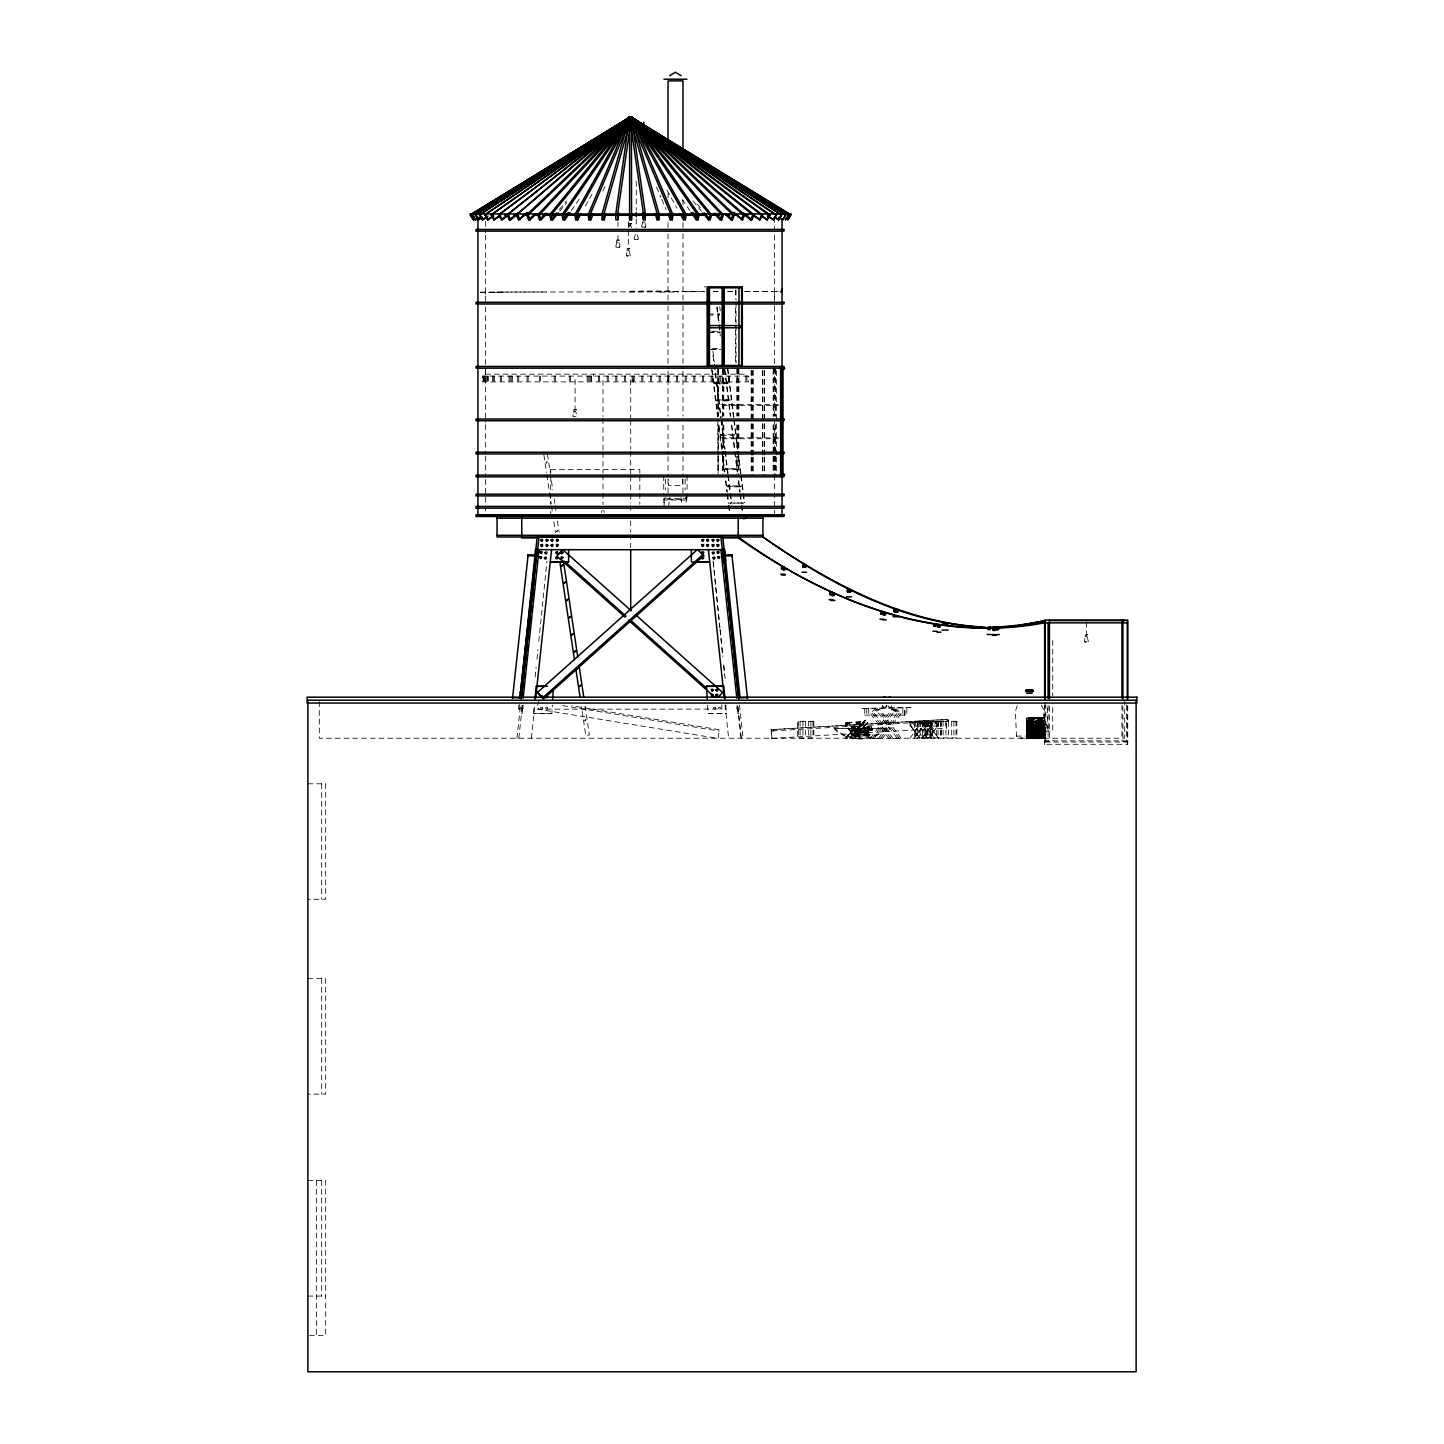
<?xml version="1.0" encoding="UTF-8"?>
<svg xmlns="http://www.w3.org/2000/svg" width="1444" height="1444" viewBox="0 0 1444 1444"><rect width="100%" height="100%" fill="white"/><g stroke="black" fill="none" stroke-linecap="round" stroke-linejoin="round"><path stroke-width="0.75" stroke-dasharray="5 3.75" d="M485.527 373.834L485.527 369.7M485.527 294.54L485.527 292.464M774.435 297.825L774.435 293.06M1043.182 731.765L1026.431 731.44L1043.182 731.765L1043.236 730.844L1043.218 728.011L1026.54 727.668L1043.831 727.379L1026.522 727.704L1026.54 738.317L1026.612 734.491L1042.839 734.834L1042.821 738.588L1026.594 738.173L1026.612 734.491M1042.839 734.834L1026.522 735.177L1026.54 727.668L1026.431 731.44M1042.785 735.177L1042.712 727.668L1042.712 738.317L1042.73 734.202L1042.785 735.14L1026.467 734.617L1044.138 734.491L1044.211 730.502L1026.919 730.52L1026.919 720.917L1043.2 720.899L1026.973 721.26L1026.846 723.083L1026.919 725.502L1043.146 725.754L1043.182 721.35L1026.919 720.917M1042.821 724.166L1042.785 721.188L1026.558 721.531L1026.522 718.101L1042.821 717.776L1042.875 719.978L1042.803 721.874L1026.522 721.206L1026.413 723.823L1026.54 725.303L1042.749 724.888L1026.576 724.365L1026.54 725.303M1026.756 726.097L1026.828 728.985L1043.073 728.841L1043.2 720.899M1041.413 705.159L1043.308 709.022L1043.723 738.317L1043.795 730.79L1026.522 730.808L1044.174 731.242L1044.174 738.317L1026.485 737.595L1026.431 734.545M1044.499 731.494L1044.445 724.707L1028.146 724.328L1028.218 731.765L1044.517 731.44L1028.218 731.765M1028.218 724.599L1044.517 724.924L1028.218 724.599L1028.146 732.054L1044.409 731.621L1044.445 724.707L1028.146 724.328L1044.355 725.754L1044.391 728.985L1026.431 729.039M1044.499 721.892L1028.272 721.549L1044.499 721.892L1044.608 718.101L1028.309 717.776L1028.327 721.874C1050.113 724.094 1050.997 715.231 1028.363 718.065L1028.309 717.776M1043.218 728.011L1043.073 738.444L1043.2 730.502L1043.001 734.527L1026.919 735.465L1026.991 727.668L1026.973 731.025L1044.247 731.169L1044.174 735.357L1026.919 735.104L1045.438 734.346L1045.402 738.588L1028.146 738.444L1028.146 733.931L1045.546 734.545L1028.218 734.202L1028.236 738.317C1051.394 740.555 1052.297 731.639 1028.29 734.491L1028.218 734.202M1028.345 726.097L1044.59 727.09L1028.309 727.343L1028.272 731.151L1045.528 731.494L1045.618 727.704L1028.309 727.379L1028.29 724.888L1044.445 725.014L1044.445 731.675L1028.146 732.054L1044.355 730.628L1044.391 727.379L1026.359 727.09L1026.431 724.924L1042.749 724.888M551.861 713.48L533.341 713.48A580.578 61.875 0 0 1 551.879 713.498L552.366 705.105M1045.456 734.31L1045.456 738.263L1028.146 738.444L1028.218 734.527M1026.919 735.465L1026.828 727.379C1055.672 726.422 1045.077 732.397 1028.146 727.523L1044.463 727.993L1028.146 728.841L1028.218 724.924L1044.409 724.744M1029.265 737.054C1029.283 729.4 1028.958 741.025 1029.265 737.054L1045.51 737.252M1027.424 735.754L1044.698 735.574L1027.46 735.79L1027.388 731.494L1044.626 731.657L1044.716 734.671L1044.626 736.169L1027.424 735.754L1027.46 730.177L1043.669 730.411L1027.424 730.231L1027.641 731.494L1027.532 727.704L1027.388 734.473L1043.597 734.328L1043.705 732.938L1043.597 729.816L1027.424 730.231L1026.774 731.675L1043.146 731.242M1044.174 738.317L1044.211 734.202L1026.504 734.617L1044.138 734.491L1044.102 738.444L1026.828 738.588L1026.919 730.52L1044.445 731.35L1028.272 731.151L1045.564 730.754L1045.618 727.704M1026.973 735.122L1043.2 735.465L1043.218 732.487L1026.883 731.657L1026.864 730.628L1043.073 732.054L1043.11 729.13L1026.901 728.119L1044.319 728.263L1028.146 727.523L1028.236 738.317M1028.363 738.317L1044.608 738.263L1028.309 738.588L1028.363 727.668L1045.546 727.794L1028.309 727.379L1028.236 728.715L1044.445 728.66M1028.327 721.874L1028.363 718.065L1044.535 718.191M1029.373 735.7C1029.085 731.35 1029.211 742.667 1029.373 735.7L1045.618 736.693L1029.319 736.945M1042.821 738.588L1042.73 724.599L1042.803 731.476L1026.558 731.151M1043.146 730.628L1026.919 730.881L1026.937 734.942L1044.192 734.328L1026.919 735.104L1026.955 731.35L1043.001 731.458L1043.164 727.668L1026.774 727.722L1042.983 727.451L1043.073 728.841L1043.182 724.599M886.399 705.629C887.717 707.867 882.717 707.759 885.334 707.596M886.67 705.629L885.082 707.596M891.796 705.629L890.479 707.596M1026.828 738.588L1026.774 734.31L1044.084 733.931L1044.102 735.357M1027.478 734.4L1027.388 731.494M1027.388 721.892L1027.46 726.188L1043.669 725.971L1043.705 723.444L1043.597 722.054L1027.388 721.892L1027.46 726.188M1027.767 735.7L1027.857 738.588L1027.947 730.52L1028.002 738.317L1027.532 730.808L1027.586 736.747M1043.597 731.224L1043.597 729.816L1027.37 731.224L1043.597 731.224L1043.597 734.328M1044.211 730.502L1026.937 731.043L1026.991 738.317L1020.348 737.902L1016.45 736.097L1015.421 711.224L1017.46 705.159M1043.218 721.567L1026.937 721.44L1026.828 728.985M1026.576 724.365L1026.558 721.531L1042.785 721.188M1026.991 738.317L1026.973 730.863L1043.759 731.53L1043.831 727.379M1043.218 728.372L1026.54 728.715L1026.973 721.26L1043.146 721.639L1043.091 724.635L1026.883 724.924L1026.991 728.715L1026.883 727.343M1029.265 729.581C1029.464 723.191 1029.446 735.249 1029.265 729.581L1045.492 729.924M1043.2 735.465L1043.091 731.747L1026.973 731.025L1027.009 734.978L1043.182 735.014C1043.254 721.982 1043.218 746.313 1043.055 735.122M1043.11 736.855L1026.901 737.866L1044.535 738.173L1044.626 731.657L1026.81 731.621L1043.164 731.783L1043.11 734.256L1026.846 735.177M1026.612 721.892L1042.839 721.549L1026.612 721.892L1026.594 718.191L1042.821 717.776M1026.558 734.834L1026.54 731.079L1042.749 731.494L1042.676 734.581L1026.558 734.834L1043.777 734.491L1027.46 734.13M1043.868 731.151L1026.612 731.494L1026.594 727.794L1043.759 727.668L1043.687 734.581L1043.597 731.657L1042.424 736.097L1034.121 738.191M1045.474 734.617L1028.29 734.491L1028.471 735.79L1044.59 736.693C1044.301 731.097 1044.409 743.967 1044.445 734.31L1028.272 734.834L1028.309 738.588M1044.463 736.043L1044.499 734.491L1044.427 738.317L1044.463 736.043L1028.236 736.404L1045.402 736.747L1045.384 735.357L1028.164 735.14M1028.218 731.458L1028.218 727.559L1028.146 728.841M1043.055 726.097L1026.359 727.09L1043.091 727.343L1043.073 724.328L1026.81 724.744L1043.001 724.924L1043.091 727.343L1043.001 728.805L1026.774 728.66M1044.192 730.953L1044.102 734.238L1026.883 734.545M1043.795 730.79L1026.612 731.494M1045.528 731.494L1028.327 731.476M851.617 735.447L850.516 731.061L871.165 726.133L872.122 728.48L872.302 730.249L851.617 735.447L850.516 731.061L871.58 727.108L850.895 732.433M736.657 708.101C737.884 705.52 737.342 710.43 736.855 708.553M1043.182 721.35L1043.091 724.689L1026.919 725.502M1043.091 725.754L1043.073 724.328L1026.864 725.754L1044.445 725.014M867.357 735.411L867.104 732.523L869.107 731.061L869.92 734.725L867.357 735.411L855.588 729.924L855.408 727.451L856.599 726.133L869.107 731.061L856.599 726.133M1043.597 725.141L1027.37 725.141L1043.597 726.567L1027.424 726.133L1043.597 726.567L1043.597 722.054M535.183 677.074L536.085 667.164M536.987 659.222L537.908 649.295M538.811 641.371L546.951 560.994M1026.522 735.177L1026.54 731.079M1042.803 721.874L1042.749 718.065L1026.522 718.101M516.952 738.227L520.526 704.925M522.096 705.105L521.212 713.48L522.132 713.589L523.017 705.195L522.078 713.589M518.847 738.227L522.403 704.925M533.341 713.589L534.244 705.105M531.392 738.227L534.948 704.925M1042.676 724.978L1042.749 721.928M1044.535 738.173L1044.59 736.693L1028.309 736.945M522.511 708.95C524.75 706.351 520.905 708.408 523.179 708.553M663.644 502.981L664.763 495.436M663.807 506.772L665.179 497.332M668.5 506.772L669.872 497.332M868.458 736.205L866.707 734.852L867.429 731.909L869.974 734.382L868.458 736.205L854.541 736.025L853.964 734.671L855.624 731.548L867.898 731.964L854.415 732.144L867.429 731.909M1044.499 734.491L1028.327 734.491L1044.68 736.115L1028.435 737.108M1042.767 728.372L1042.821 727.379L1042.857 728.317L1026.648 728.516M538.504 700.376L537.096 709.058L718.047 738.444L719.455 729.761L571.607 705.755M1044.12 731.729L1026.937 731.043M617.111 242.141L615.722 246.22L617.906 248.115L620.09 246.22L618.7 242.141M629.295 225.751L628.645 227.827M635.414 234.397L634.024 238.477L636.208 240.372L638.392 238.477L637.003 234.397M642.959 221.961L641.569 226.04L642.634 227.737M602.094 510.382L601.444 512.458M630.27 255.678L629.133 250.588L627.544 250.588L626.154 254.667L627.219 256.364L630.27 255.678L626.425 255.678M644.872 227.737L645.937 226.04L644.547 221.961M1088.361 641.75L1087.242 636.66L1085.653 636.66L1084.264 640.721L1085.328 642.436L1088.361 641.75L1084.516 641.75M869.107 732.433L857.501 727.108L858.007 729.545L855.588 729.924M602.87 191.222L605.487 185.103M856.797 735.303L856.346 736.187L853.675 734.996L863.891 721.332L866.364 720.141L867.519 722.614L856.346 736.187L867.519 722.614L856.797 735.303L854.613 732.451L864.902 720.538L853.675 734.996M585.325 206.095L593.033 192.359M571.319 210.571L580.289 197.611M909.9 738.227L921.2 722.975L923.925 724.996L914.124 738.227M915.514 736.332L918.294 732.559M919.684 730.664L921.073 728.787M922.463 726.892L923.925 724.996L921.128 722.975M917.806 738.227L929.034 722.975L931.759 724.996L922.03 738.227M921.958 738.227L931.759 724.996M924.413 738.227L935.712 722.975L938.438 724.996L928.709 738.227L938.347 724.996M845.372 738.227L856.671 722.975L859.415 724.996L849.632 738.227M845.913 738.227L857.213 722.975L859.974 724.996L850.173 738.227M846.563 738.227L857.862 722.975L860.606 724.996L850.805 738.227M852.971 734.436L854.379 732.559M857.176 728.787L858.566 726.892M878.349 738.624L897.374 712.957L892.103 709.004L870.1 738.624L882.41 738.624L901.435 712.957L896.11 709.004L874.107 738.624M872.158 738.624L894.107 709.004L899.432 712.957L880.371 738.624M850.155 732.505L851.563 730.592M849.379 734.4L850.787 732.505M856.021 733.245L866.364 720.141M519.768 704.708L519.714 709.166L519.714 704.78M886.147 728.534C873.71 742.505 846.491 742.505 834.054 728.534L886.147 728.534L834.054 728.534M559.46 209.488L566.517 200.896M559.731 211.221L566.788 202.611M885.479 728.173C873.277 741.602 846.942 741.602 834.722 728.173M1044.102 734.292L1026.846 733.985M855.119 735.898L866.833 723.173M865.877 720.051L854.613 732.451L854.577 733.48L863.891 721.332L854.198 734.491L864.324 722.253L865.768 723.155M919.72 738.227L909.991 724.996L912.716 722.975L924.016 738.227M938.528 738.227L927.319 722.975L924.503 724.996L934.304 738.227M893.168 738.624L874.089 712.957L879.414 709.004L901.417 738.624L889.107 738.624L870.082 712.957L875.461 709.004L897.41 738.624M855.66 736.061L869.703 735.483L856.328 734.454L855.624 731.548L868.891 732.956L855.823 732.956M541.969 709.112C545.218 706.603 538.269 706.621 541.518 709.112M546.843 709.112C550.092 706.603 543.143 706.621 546.392 709.112M714.816 709.112C718.065 706.603 711.116 706.621 714.365 709.112M719.69 709.112C722.957 706.603 715.989 706.621 719.238 709.112M871.057 726.097L850.444 731.639L871.165 726.133L872.302 730.249M851.418 735.411L872.032 729.924M872.122 728.48L851.346 733.895L872.338 729.545L851.671 734.725M850.985 734.093L871.653 728.949M719.455 313.889L718.733 315.063L719.455 313.889L708.246 314.052M714.726 382.804L727.993 382.642L727.271 383.815L714.87 383.815L714.726 382.804L727.993 382.642M714.87 383.815L728.119 383.671M716.874 399.988L730.141 399.844L729.419 401.017L729.292 399.988L716.874 399.988L717 401.017L730.267 400.854M717 401.017L717.722 399.844M721.152 434.373L721.278 435.384L721.152 434.373L734.4 434.229L733.678 435.384L734.4 434.229M725.429 468.758L738.805 469.625L738.678 468.596L725.429 468.758L725.556 469.769L738.805 469.625M738.678 468.596L737.956 469.769M727.559 485.942L740.952 486.808L740.826 485.798L727.559 485.942L727.686 486.953L740.952 486.808M740.826 485.798L740.104 486.953M742.956 502.981L729.689 503.126L742.956 502.981L743.082 503.992M737 705.195L737.992 713.571L737.036 705.195M737.884 713.589L738.823 713.48M1027.929 737.866L1044.138 736.855L1026.359 736.693L1044.066 735.7M1042.694 719.256L1026.449 720.267L1042.73 720.52M1026.81 723.534L1043.019 722.523L1026.864 722.271L1043.073 722.271L1026.864 721.819M1026.413 723.823L1042.604 722.812L1026.449 722.56L1042.676 722.56M1043.705 728.859L1026.449 729.87L1043.759 730.122M1028.345 730.285L1044.59 729.274L1028.309 729.039M1026.81 733.137L1044.03 732.126L1026.883 731.44M1026.413 733.426L1043.633 732.415L1026.449 732.162L1043.687 732.162M771.042 729.653L948.221 719.311L948.293 720.628L771.529 730.971L771.926 738.426L771.042 729.653L948.221 719.311M771.529 738.426L946.452 728.083L946.037 720.628L948.293 720.628M1027.009 734.418L1043.272 733.696L1027.009 732.866L1043.218 732.866M1043.146 734.743L1026.576 735.213L1044.247 735.14M1042.875 719.978L1026.648 720.321L1044.608 720.52M1027.009 722.812L1043.218 722.469M1026.594 723.101L1042.821 722.758M1043.254 726.801L1026.576 727.144L1026.504 725.014L1043.11 724.888L1026.774 724.707L1043.164 724.599L1026.846 724.383M1028.182 728.011L1044.427 727.668L1044.481 728.733L1027.677 728.516M1044.391 729.22L1028.164 729.581L1044.463 729.924M1026.648 729.924L1043.904 729.581M1026.594 732.704L1044.247 732.072M1026.576 736.747L1044.265 736.404M1028.381 720.52L1044.68 720.267L1028.435 719.256M1028.381 730.122L1045.691 729.87L1028.435 728.859M1026.846 733.281L1043.073 733.029M1042.73 735.862L1026.449 736.115L1042.694 737.108M1026.648 718.913L1042.857 718.715M1026.991 724.094L1043.218 723.877M1026.558 725.736L1043.236 725.538M1028.164 730.844L1044.391 730.646M1027.496 733.119L1043.705 732.938M854.541 736.025L867.447 735.862M1026.991 733.696L1044.247 733.48M1026.576 733.967L1043.831 733.769M1026.738 737.252L1043.994 737.054L1044.102 738.444M1028.254 737.667L1044.463 737.469M1027.46 722.235L1043.669 722.072M1043.525 733.606L1027.316 733.751L1043.561 732.722L1027.316 732.649M480.455 292.428L502.711 292.157L488.595 292.356M480.455 292.139L629.981 291.832A152.035 2.004 -0.3 0 1 664.709 291.67L692.939 291.616M1027.316 723.733L1043.561 723.643L1027.316 722.632L1043.525 722.776M1044.301 727.162L1028.11 727.253L1044.319 728.263L1026.431 727.343M1026.919 729.202L1043.11 729.13L1043.073 727.523L1026.485 728.39L1045.492 728.516M1027.316 733.335L1044.59 733.245L1027.316 732.234L1044.553 732.379M869.974 734.382L856.328 734.454L856.906 735.321M1026.467 718.751L1042.676 718.679M1026.81 724.112L1043.037 724.04M1026.395 724.401L1042.64 724.328M1026.395 725.574L1043.055 725.52M1026.467 728.354L1043.705 728.281M1028.345 730.863L1044.572 730.808M1026.81 733.714L1044.066 733.642M1026.395 734.003L1043.651 733.931M1026.395 735.177L1044.066 735.122M1028.435 737.685L1044.644 737.631M502.711 292.049L546.771 291.959M642.58 222.069L645.017 222.069M641.84 227.051L645.685 227.051M634.277 239.487L638.122 239.487M615.974 247.249L619.819 247.249M704.221 286.851L710.683 286.851M713.192 291.598L719.617 291.598L713.192 291.652M727.812 291.58L735.61 291.616M744.635 291.58L778.027 291.58L744.635 291.634M727.812 291.652L735.61 291.634M708.372 315.063L719.581 314.918M712.452 331.236L720.736 331.236M709.293 332.102L719.635 332.102M708.444 332.246L720.863 332.246M712.524 348.419L720.809 348.419M711.441 349.286L719.708 349.286M710.592 349.448L720.935 349.448M485.599 374.158L746.386 374.158L746.386 376.09M778.424 404.446L720.249 404.446L720.249 405.403L778.424 405.403M721.278 435.384L734.527 435.24M778.406 437.803L720.195 437.803L720.195 438.759L778.406 438.759M550.724 469.697L639.818 469.571L639.818 473.885M665.648 498.685L685.142 498.685M668.031 499.335L682.976 499.335M519.768 709.112L518.396 709.166L518.432 705.376M892.049 709.004L897.374 712.957M707.614 705.105L708.101 713.589L726.621 713.48M864.703 715.105L906.832 715.105L906.832 708.481M927.229 722.975L938.456 738.227M1043.218 723.516L1027.009 723.516L1043.272 722.686L1027.009 721.946M938.293 726.115L910.099 726.115L910.171 722.704M946.452 728.083L945.567 719.311M1026.504 730.122L1045.636 730.122M1048.055 730.357L1047.189 705.737M771.529 730.971L773.767 730.971L773.695 729.653M1045.005 731.133L1052.73 731.133L1052.73 706.802M1026.864 731.873L1044.102 731.873M1042.676 733.823L1026.449 733.823L1042.604 733.57L1026.413 732.559M1044.608 734.743L1027.37 734.743L1044.626 736.169L1028.381 735.862L1028.327 734.491M1045.384 735.357L1026.864 735.357L1044.084 733.931L1043.994 737.054M1026.504 735.862L1044.608 735.862M1016.45 736.097L1042.424 736.097M1026.431 736.945L1045.546 736.945M1044.626 741.53L1049.427 741.53L1049.427 705.556M1127.746 741.53L1122.927 741.53L1122.927 705.556M1045.005 742.017L1127.349 742.017M307.879 783.803L325.676 783.803L325.676 899.269L307.879 899.269M307.879 978.671L325.676 978.671L325.676 1094.137L307.879 1094.137M307.879 1180.596L325.676 1180.596L325.676 1335.321L307.879 1335.321M307.879 1296.062L325.676 1296.062M772.702 291.616L773.966 291.616M778.027 291.634L776.168 291.616M1028.435 718.679L1044.644 718.751M1028.345 725.52L1044.572 725.574M1026.919 727.162L1043.11 727.253L1026.901 728.263L1044.319 728.119L1028.11 729.13L1044.301 729.202M1028.435 728.281L1045.673 728.354M1026.395 730.808L1043.055 730.863M1026.395 731.982L1042.64 732.054M1026.81 732.27L1043.037 732.325M1028.345 735.122L1045.582 735.177M1026.919 736.765L1044.138 736.855M1026.467 737.631L1042.676 737.685M1026.467 731.368L1043.11 731.476M1028.074 737.722L1045.402 738.588M1026.774 738.263L1044.03 738.407M1027.496 723.245L1043.705 723.444M1028.236 727.451L1044.481 727.65M1026.738 728.733L1042.983 728.913L1026.359 729.274L1043.055 730.285M1027.496 732.848L1044.716 733.047M1028.236 737.054L1044.481 737.252M1028.254 718.715L1044.463 718.913M1028.164 725.538L1044.391 725.736M1026.558 730.646L1043.236 730.844M1026.576 732L1042.821 732.216M1026.991 732.288L1043.218 732.487M1026.485 737.595L1044.229 737.974L1026.485 737.595L1042.857 737.667M1026.846 723.083L1043.073 723.336M1026.846 732.686L1044.301 732.288L1027.009 731.548M853.964 734.671L866.707 734.852M883.8 707.596C886.508 707.668 881.093 708.011 882.483 705.629M889.522 707.614L887.898 705.629M1028.236 719.978L1044.463 720.321M1028.164 726.801L1044.391 727.144M1026.576 729.22L1043.254 729.581M1026.594 733.281L1042.821 733.624M1027.009 733.552L1043.218 733.913M1026.648 736.043L1042.875 736.404M1043.164 728.715L1026.54 728.715M1026.919 730.52L1044.174 731.242M884.053 707.596L882.753 705.629M1026.81 732.848L1043.019 733.841L1026.864 734.093L1043.019 733.841L1043.091 735.357M562.564 705.629L719.238 731.061M854.956 728.949L866.942 734.093M869.92 734.725L858.007 729.545L869.432 733.895L858.44 728.48M856.599 730.249L868.53 735.447M856.111 726.097L867.754 731.639M894.053 709.004L899.395 712.957M935.712 722.975L937.066 723.986M697.47 204.344L700.304 207.774M692.976 200.896L701.441 211.221M899.432 738.624L877.429 709.004L872.158 712.957L891.165 738.624M860.624 738.227L849.307 722.975L846.581 724.996L856.364 738.227M859.992 738.227L848.675 722.975L845.931 724.996L855.732 738.227M859.433 738.227L848.133 722.975L845.39 724.996L855.191 738.227M931.849 738.227L920.55 722.975L917.915 724.996L927.553 738.227L924.864 734.436M910.081 724.996L914.251 730.664M915.64 732.559L919.81 738.227M682.164 199.471L689.871 210.571M667.056 190.409L676.947 208.044M631.551 227.827L630.902 225.751M604.35 512.458L603.7 510.382M656.551 187.142L660.901 197.341M661.731 199.398L666.099 209.597M547.457 454.21L550.128 472.044M551.446 480.942L552.781 489.859M554.117 498.776L554.785 503.234M555.11 505.454L556.12 512.133M557.438 521.049L559.117 532.186M585.073 705.972L589.387 734.942L585.777 735.483L581.445 706.513M543.846 454.752L546.5 472.585M546.843 474.805L549.171 490.4M549.496 492.621L551.157 503.776M551.5 505.996L552.492 512.674M553.828 521.591L555.489 532.728M686.026 495.436L687.145 502.981M685.593 497.332L686.423 502.981M680.9 497.332L682.29 506.772M727.92 368.906L734.021 417.948M734.292 420.168L737.902 449.138M738.173 451.376L740.952 473.668M741.223 475.888L743.173 491.483M743.443 493.722L744.544 502.638M719.726 306.507L720.285 310.965M727.487 368.906L733.588 417.948M733.859 420.168L737.469 449.138M737.74 451.376L740.519 473.668M740.79 475.888L742.739 491.483M743.01 493.722L744.129 502.638M727.144 382.804L727.271 383.815M717.163 307.049L719.094 322.644M719.365 324.882L720.195 331.56M724.906 369.447L730.736 416.251M731.837 425.168L734.888 449.68M735.158 451.918L737.667 471.971L737.505 456.286M738.768 480.888L740.158 492.025M740.429 494.263L741.548 503.18M741.819 505.4L742.649 512.097M716.729 307.049L718.661 322.644M718.95 324.882L720.321 336.019M724.491 369.447L730.303 416.251M731.404 425.168L734.454 449.68M734.743 451.918L737.234 471.971M738.335 480.888L739.725 492.025M739.996 494.263L741.115 503.18M741.386 505.4L742.216 512.097M712.867 351.072L714.257 362.227M714.527 364.448L721.17 417.948M721.458 420.168L725.05 449.138M725.339 451.376L728.101 473.668M728.39 475.888L730.321 491.483M730.592 493.722L731.711 502.638M712.993 355.531L713.823 362.227M714.094 364.448L720.755 417.948M721.025 420.168L724.635 449.138M724.906 451.376L727.668 473.668M727.957 475.888L729.888 491.483M730.177 493.722L731.278 502.638M715.574 382.642L715.701 383.671M730.538 502.981L730.664 503.992M712.072 369.447L717.885 416.251M719.004 425.168L722.054 449.68M722.325 451.918L724.816 471.971M725.935 480.888L727.307 492.025M727.596 494.263L728.697 503.18M728.967 505.4L729.798 512.097M711.639 369.447L717.469 416.251M721.621 449.68L718.571 425.168L718.589 454.048M721.892 451.918L724.383 471.971M725.502 480.888L726.892 492.025M727.162 494.263L728.263 503.18M728.552 505.4L729.382 512.097M725.718 705.105L726.621 713.589M739.454 704.925L743.082 738.227M725.014 704.925L728.642 738.227M713.3 562.239L719.87 626.985M720.087 629.205L721.675 644.836M721.892 647.074L722.812 655.991M723.715 664.926L725.303 680.557M713.065 560.994L716.459 594.477M716.693 596.715L718.282 612.346M718.498 614.566L719.87 627.978M720.087 630.198L721.675 645.829M721.892 648.067L722.812 656.984M723.715 665.919L724.617 674.853M721.819 704.708L721.819 709.112L538.504 709.166L538.504 704.78M1127.746 705.556L1127.746 744.562M1127.349 706.044L1127.349 744.292L1045.005 744.292L1045.005 700.9M1126.555 704.889L1126.555 740.844L1045.799 740.844L1045.799 704.889M1124.714 700.214L1124.714 738.227L319.286 738.227L319.286 700.214M1121.934 704.889L1121.934 740.844M1086.52 622.129L1086.52 636.768M1086.448 634.548L1086.448 636.768M1052.73 640.432L1052.73 695.737M1048.109 705.358L1048.109 740.519M1044.626 705.556L1044.626 744.562M956 721.296L956 737.92M953.87 721.296L953.87 737.92M951.704 721.296L951.704 737.92M948.437 721.296L948.437 737.92M945.982 721.296L945.982 737.92M943.112 721.296L943.112 737.92M941.308 721.296L941.488 737.92M940.766 721.296L940.766 737.92M940.369 721.296L940.369 737.92M938.293 722.704L938.221 726.115M938.059 721.296L938.059 737.92M936.687 721.296L936.687 737.92M932.535 721.296L932.535 737.92M931.705 721.838L931.615 726.115L931.542 722.704M930.153 721.296L930.153 737.92M928.023 721.296L928.023 737.92M927.319 721.296L927.319 737.92M926.29 721.296L926.29 737.92M925.857 721.296L925.857 737.92M924.846 721.296L924.846 737.92M924.611 722.704L924.611 726.115M922.59 721.296L922.59 737.92M920.135 721.296L920.135 737.92M918.005 722.704L917.933 726.115M917.265 721.296L917.265 737.92M915.64 721.296L915.64 737.92M902.825 708.481L902.789 715.105M868.765 708.481L868.71 715.105M866.725 708.481L866.761 715.105M864.703 708.481L864.757 715.105M860.443 722.704L860.443 726.115L845.552 726.115L845.552 722.704M859.812 722.704L859.794 726.115M859.252 722.704L859.252 726.115M846.744 722.704L846.744 726.115L846.473 721.838M846.094 722.704L846.094 726.115M812.99 721.296L812.99 737.92M810.86 721.296L810.86 737.92M808.694 721.296L808.694 737.92M805.427 721.296L805.427 737.92M802.972 721.296L802.972 737.92M800.102 721.296L800.102 737.92M798.478 721.296L798.478 737.92M776.493 370.621L776.619 421.612M776.619 423.814L776.493 454.86M776.493 457.08L776.493 474.805M775.374 369.104L775.374 404.446M775.374 405.403L775.374 416.197M775.374 424.843L775.374 437.803M775.374 438.759L775.374 454.246M775.374 456.466L775.374 474.173M775.031 369.104L775.031 404.446M775.031 405.403L775.031 416.197M775.031 424.843L775.031 437.803M775.031 438.759L775.031 454.246M775.031 456.466L775.031 474.173M774.435 217.502L774.435 229.145M774.435 235.101L774.435 305.189M774.435 306.146L774.435 417.172M774.435 419.41L774.435 454.048M774.435 456.286L774.435 474.173M774.435 475.13L774.435 514.732M773.479 369.104L773.479 404.446M773.479 405.403L773.479 416.197M773.479 424.843L773.479 437.803M773.479 438.759L773.479 454.246M773.479 456.466L773.479 471.953M773.118 369.104L773.118 404.446M773.118 405.403L773.118 416.197M773.118 424.843L773.118 437.803M773.118 438.759L773.118 454.246M773.118 456.466L773.118 474.173M764.634 370.585L764.634 421.612M764.634 423.814L764.634 454.878M764.634 457.098L764.634 474.841M764.219 370.585L764.219 421.612M764.219 423.814L764.219 454.878M764.219 457.098L764.219 474.841M762.775 370.585L762.775 421.612M762.775 423.814L762.775 454.878M762.775 457.098L762.775 472.621M762.36 370.585L762.36 421.612M762.36 423.814L762.36 454.878M762.36 457.098L762.36 474.841M753.281 370.386L753.281 421.612M753.281 423.832L753.281 455.004M753.281 457.225L753.281 475.04M752.613 370.386L752.613 421.612M752.613 423.832L752.613 455.004M752.613 457.225L752.613 475.04M751.783 370.386L751.783 421.612M751.783 423.832L751.783 455.004M751.783 457.225L751.783 472.82M751.115 370.386L751.115 421.612M751.115 423.832L751.115 455.004M751.115 457.225L751.115 475.04M746.945 376.09L746.945 381.884M745.862 376.09L745.862 381.884M738.895 369.104L738.895 416.053M738.895 424.987L738.895 454.048M738.895 456.286L738.895 474.173M738.173 369.104L738.173 416.053M738.173 424.987L738.173 454.048M738.173 456.286L738.173 474.173M737.505 369.104L737.505 416.053M737.505 424.987L737.505 454.048M737.18 376.09L737.18 381.884M736.783 369.104L736.783 416.053M736.783 424.987L736.783 454.048M736.783 456.286L736.783 474.173M736.043 290.027L736.043 300.117M736.043 302.337L736.043 323.33M736.043 325.55L736.043 363.274M735.393 290.027L735.393 298.908M735.393 307.789L735.393 327.752M735.393 329.972L735.393 363.274M729.599 376.09L729.599 381.884M728.516 376.09L728.516 381.884M723.805 369.104L723.805 416.053M723.805 424.987L723.805 454.048M723.805 456.286L723.805 471.935M723.029 369.104L723.029 416.053M723.029 424.987L723.029 454.048M723.029 456.286L723.029 474.173M722.451 368.148L722.451 417.172M722.451 419.41L722.451 448.94M722.451 457.297L722.451 472.946M720.917 376.09L720.917 381.884M719.834 376.09L719.834 381.884M718.589 369.104L718.589 416.053M718.589 456.286L718.589 471.935M718.137 369.538L718.137 415.98M718.137 424.825L718.137 449.156M718.137 451.358L718.137 473.488M717.83 368.148L717.83 454.048M717.83 456.286L717.83 472.91M712.253 376.09L712.253 381.884M711.17 376.09L711.17 381.884M703.589 376.09L703.589 381.884M702.506 376.09L702.506 381.884M694.907 376.09L694.907 381.884M693.824 376.09L693.824 381.884M687.073 475.581L687.073 491.141M687.073 493.361L687.073 500.021L663.717 500.021L663.717 493.361M686.243 376.09L686.243 381.884M685.16 376.09L685.16 381.884M685.142 479.101L685.142 489.967M682.976 200.102L682.976 204.615M682.976 222.611L682.976 231.6M682.976 233.856L682.976 303.601M682.976 305.857L682.976 368.852M682.976 371.09L682.976 416.089M682.976 425.096L682.976 454.337M682.976 456.593L682.976 476.845M682.976 479.083L682.976 494.841M682.38 479.173L682.38 485.437L668.41 485.437L668.41 479.173M677.561 376.09L677.561 381.884M676.478 376.09L676.478 381.884M668.897 376.09L668.897 381.884M668.428 376.09L668.428 381.884M668.031 193.37L668.031 197.864M668.031 222.611L668.031 231.6M668.031 233.856L668.031 303.601M668.031 305.857L668.031 368.852M668.031 371.09L668.031 416.089M668.031 425.096L668.031 454.337M668.031 456.593L668.031 476.845M668.031 479.083L668.031 494.841M667.345 376.09L667.345 381.884M665.648 479.101L665.648 489.967M663.717 475.581L663.717 491.141M660.215 376.09L660.215 381.884M659.132 376.09L659.132 381.884M651.551 376.09L651.551 381.884M650.468 376.09L650.468 381.884M642.869 376.09L642.869 381.884M641.786 376.09L641.786 381.884M639.818 476.051L639.818 491.357M639.818 493.379L639.818 504.335M636.281 181.348L636.281 210.156M636.281 219.001L636.281 227.863M634.205 376.09L634.205 381.884M632.111 376.09L632.111 381.884M630.703 379.736L630.703 417.839M630.703 420.096L630.703 449.228M630.703 451.485L630.703 473.903M630.703 476.141L630.703 491.844M630.703 494.083L630.703 503.053M630.703 505.292L630.703 512.024M630.703 520.977L630.703 532.204M630.703 534.442L630.703 547.89M629.981 291.905L629.981 291.977A152.035 2.798 -0.5 0 1 686.225 291.67M628.411 221.582L628.411 228.314M628.411 230.553L628.411 250.696M625.541 376.09L625.541 381.884M624.458 376.09L624.458 381.884M617.978 221.997L617.978 226.509M617.978 235.534L617.906 242.267M616.859 376.09L616.859 381.884M615.776 376.09L615.776 381.884M608.195 376.09L608.357 381.884M607.112 376.09L607.274 381.884M602.978 380.44L602.978 416.54M602.978 418.796L602.978 450.366M602.978 452.622L602.978 472.928M602.978 475.184L602.978 490.978M602.978 493.234L602.978 504.516M599.513 376.09L599.513 381.884M598.43 376.09L598.43 381.884M593.556 374.158L593.556 376.09M591.354 376.09L591.354 381.884M590.849 376.09L590.849 381.884M589.766 376.09L589.766 381.884M588.213 376.09L588.213 381.884M587.13 376.09L587.13 381.884M575.091 379.501L575.091 411.702L575.019 409.5M570.398 376.09L570.398 381.884M569.315 376.09L569.315 381.884M555.308 376.09L555.308 381.884M554.225 376.09L554.225 381.884M550.724 469.571L550.724 473.885M550.724 476.051L550.724 491.357M550.724 493.379L550.724 504.335M550.724 511.501L550.724 515.526M540.579 376.09L540.579 381.884M539.496 376.09L539.496 381.884M528.161 376.09L528.161 381.884M527.078 376.09L527.078 381.884M518.757 376.09L518.757 381.884M517.674 376.09L517.674 381.884M512.331 376.09L512.331 381.884M511.248 376.09L511.248 381.884M510.093 376.09L510.093 381.884M509.01 376.09L509.01 381.884M501.411 376.09L501.411 381.884M500.328 376.09L500.328 381.884M494.444 376.09L494.444 381.884M493.487 376.09L493.361 381.884M492.404 376.09L492.404 381.884M488.541 376.09L488.541 381.884M487.458 376.09L487.458 381.884M486.953 376.09L486.953 381.884M485.924 376.09L485.87 381.884M485.527 221.365L485.527 232.863M485.527 235.065L485.527 303.348M485.527 306.94L485.527 368.4M485.527 369.429L485.527 422.46M485.527 424.698L485.527 453.976M485.527 456.232L485.527 477.35M485.527 479.552L485.527 494.967M485.527 497.169L485.527 512.764M484.841 376.09L484.841 381.884M484.137 376.09L484.137 381.884M483.686 376.09L483.686 381.884M483.054 376.09L483.054 381.884M321.687 783.803L321.687 899.269M321.687 978.671L321.687 1094.137M321.687 1180.596L321.687 1296.062M316.435 1180.596L316.435 1335.321M659.836 292.121A152.053 2.527 -0.4 0 1 678.301 292.067M629.981 291.201A152.035 3.429 -0.5 0 1 673.012 290.966M708.083 713.498A580.578 61.875 0 0 1 726.639 713.498M1046.322 724.058L1047.189 728.336L1046.322 724.058M1028.038 731.548L1027.929 735.104L1028.038 731.548M1045.474 737.595L1028.182 737.974L1045.474 737.595M573.015 414.59L573.087 416.684L576.932 416.684L575.813 411.594L574.225 411.594L573.015 414.59M547.15 461.845L546.283 463.019L547.15 461.845M557.42 530.598L556.554 531.771L557.42 530.598M585.668 719.69L584.802 720.863L585.668 719.69M1045.312 736.765L1028.11 736.855L1045.33 737.866L1045.312 736.765M704.329 291.67L685.954 291.688L704.329 291.616M631.353 223.658L628.916 223.658L628.916 225.86L631.353 225.86L631.353 223.658M619.151 240.047L616.714 240.047L616.714 242.267L619.151 242.267L619.151 240.047M629.602 248.494L627.165 248.494L627.165 250.696L629.602 250.696L629.602 248.494M748.534 376.09L482.603 376.09L482.603 381.884L748.534 381.884L748.534 376.09M576.264 409.5L573.828 409.5L573.828 411.702L576.264 411.702L576.264 409.5M1087.693 634.548L1085.256 634.548L1085.256 636.768L1087.693 636.768L1087.693 634.548M910.604 707.614L860.786 708.481L910.604 707.614M813.856 721.296L797.359 721.296L797.359 737.92L813.856 737.92L813.856 721.296M956.867 721.296L914.521 721.296L914.521 737.92L956.867 737.92L956.867 721.296M860.859 721.838L845.155 722.704L860.859 721.838M939.214 721.838L908.908 722.704L939.214 721.838M1044.03 734.527L1026.81 734.346L1044.03 734.527M741.187 738.227L737.613 704.925L741.133 738.227M931.019 737.92L931.019 721.296L930.965 737.92M923.781 726.115L923.781 722.704L923.709 726.115M904.846 715.105L904.846 708.481L904.792 715.105M633.194 381.884L633.194 376.09L633.122 381.884M630.18 225.86L630.18 223.658L630.107 225.86"/><path stroke-width="1.5" d="M528.143 554.713L512.494 698.517L512.494 697.524L519.948 697.885L535.598 549.514L536.915 549.568L536.915 556.139L528.143 555.705L528.143 554.713L535.598 555.074L535.598 549.514M521.266 698.95L536.915 549.568M558.323 212.936L552.691 219.813L551.012 219.813L549.514 214.867L551.211 214.867L631.407 116.838L631.533 219.813L629.602 219.813L629.602 116.838L631.569 116.838L711.639 214.867L710.141 219.813L708.462 219.813L702.831 212.936M782.052 290.767L782.052 289.323M547.023 686.243L536.284 686.333L547.023 686.333M568.593 562.041L550.254 562.131L568.593 562.131L568.593 549.55M713.95 213.279L720.087 219.813L721.675 219.813L723.408 214.867L721.819 214.867L629.783 116.838L629.458 120.141L631.154 116.838L776.421 214.867L773.677 219.813L767.269 216.04M509.371 214.434L502.169 219.813L498.577 214.867L630.035 116.838L631.335 120.141L631.569 116.838L699.257 214.867L697.993 219.813L696.243 219.813L691.116 212.412M711.639 214.867L709.979 214.867L629.746 116.838L561.878 214.867L563.16 219.813L564.911 219.813L563.629 214.867L631.443 116.838L645.522 214.867L645.251 219.813L643.338 219.813L643.591 214.867L629.62 116.838L537.746 214.867L539.478 219.813L541.067 219.813L547.204 213.279M552.727 698.914L553.214 690.431M760.97 215.95L767.414 219.813L770.031 214.867L631.064 116.838L629.331 120.141L629.656 116.838L697.506 214.867L696.243 219.813M631.208 120.141L631.551 116.838L686.369 214.867L685.322 219.813L683.517 219.813L680.232 213.929M683.517 219.813L684.546 214.867L629.674 116.838L574.784 214.867L575.813 219.813L577.636 219.813L576.607 214.867L631.479 116.838L659.385 214.867L658.861 219.813L656.966 219.813L657.489 214.867L629.62 116.838L549.514 214.867M724.202 549.496L722.307 549.695L720.953 537.186L722.812 536.987L724.148 549.695L535.814 549.695L537.168 536.987L539.009 537.186L537.006 555.796M521.23 698.246L537.168 549.496M523.125 698.246L539.045 549.496M534.93 698.914L536.284 686.243M535.67 698.246L551.59 549.496M519.948 697.885L535.598 555.074M522.006 692.254L522.728 685.557M523.468 678.861L524.208 672.164M524.93 665.467L525.67 658.789M526.392 652.092L527.132 645.396M528.107 636.461L528.594 632.003M529.334 625.306L530.074 618.61M530.796 611.913L531.536 605.216M532.511 596.3L532.998 591.841M533.738 585.145L534.226 580.687M618.772 213.134L617.815 219.813L615.884 219.813L615.631 214.867L629.62 116.838L671.171 214.867L670.395 219.813L672.254 219.813L673.03 214.867L631.515 116.838L589.982 214.867L590.758 219.813L588.899 219.813L588.105 214.867L629.638 116.838L630.956 120.141L631.533 116.838L632.436 120.141L630.414 116.838L470.654 214.867L473.831 219.813L470.654 214.867M617.815 219.813L617.545 214.867L631.533 116.838L632.328 120.141M778.641 217.43L782.919 219.813L785.825 214.867L630.829 116.838L629.024 120.141L629.674 116.838L630.775 120.141L631.515 116.838L632.201 120.141L630.27 116.838L479.462 214.867L482.296 219.813L486.736 217.358M629.006 120.141L629.692 116.838L630.577 120.141L631.479 116.838L632.057 120.141L630.18 116.838L484.751 214.867L487.476 219.813L493.884 216.04M774.435 217.358L778.857 219.813L781.691 214.867L630.92 116.838L628.898 120.141L629.728 116.838L630.378 120.141L631.443 116.838L631.894 120.141M606.011 213.423L604.188 219.813L602.292 219.813L601.751 214.867L629.62 116.838L630.18 120.141L631.389 116.838L754.129 214.867L751.801 219.813L750.573 219.813L743.552 214.217M602.292 219.813L631.533 116.838L631.732 120.141L630.035 116.838L507.043 214.867L509.353 219.813L510.598 219.813L517.62 214.217M708.462 219.813L709.979 214.867M720.087 219.813L721.819 214.867M724.599 213.694L731.043 219.813L732.523 219.813L734.454 214.867L631.317 116.838L629.674 120.141L629.638 116.838L629.999 120.141L631.335 116.838L744.725 214.867L742.595 219.813L732.758 212.503M731.043 219.813L732.974 214.867L629.837 116.838L516.429 214.867L518.558 219.813L528.414 212.503M588.899 219.813L591.48 213.694M590.758 219.813L593.358 213.694M629.855 120.141L631.281 116.838L723.408 214.867M741.223 219.813L743.353 214.867L744.725 214.867M750.573 219.813L752.884 214.867L754.129 214.867M759.002 219.813L762.576 214.867L760.104 219.813L753.587 215.788M766.439 219.813L770.031 214.867M629.169 120.141L630.992 116.838L762.576 214.867M772.865 219.813L776.421 214.867M575.813 219.813L579.116 213.929M577.636 219.813L580.921 213.929M778.208 219.813L781.691 214.867M782.413 219.813L785.825 214.867M628.772 120.141L630.757 116.838L632.743 120.141L631.389 116.838L507.043 214.867M788.785 214.867L785.464 219.813L788.785 214.867L630.414 116.838L472.387 214.867L475.365 219.813L479.516 217.448M787.521 219.813L790.518 214.867L630.505 116.838L475.347 214.867L478.253 219.813L482.531 217.43M788.027 219.813L791.059 214.867L630.595 116.838L470.13 214.867L473.145 219.813M563.16 219.813L568.286 212.412M564.911 219.813L570.037 212.412M551.012 219.813L556.644 212.936M559.027 553.81L561.517 551.03M718.191 697.362L722.65 692.506L635.974 615.054M537.746 214.867L539.352 214.867L631.371 116.838L516.429 214.867M539.478 219.813L545.615 213.279M536.554 213.694L530.11 219.813L528.63 219.813L526.699 214.867L629.837 116.838L761.475 214.867M526.699 214.867L528.197 214.867L631.317 116.838M528.63 219.813L535.074 213.694M537.529 692.38L542.583 697.885L702.831 554.713L703.715 555.705L697.452 549.514L537.529 692.38L543.395 698.95M542.583 697.885L543.883 698.517L703.715 555.705M518.558 219.813L527.042 212.503M509.353 219.813L518.125 212.81M498.577 214.867L631.154 116.838L484.751 214.867M501.05 219.813L508.252 214.434M500.202 215.95L493.74 219.813L491.141 214.867L630.107 116.838L781.042 214.867M491.141 214.867L631.082 116.838M493.74 219.813L501.068 214.651M487.476 219.813L493.072 216.04M479.462 214.867L630.92 116.838L472.387 214.867M482.296 219.813L487.964 216.131M475.347 214.867L630.847 116.838M478.253 219.813L482.043 217.43M475.365 219.813L479.173 217.448M470.816 214.867L630.667 116.838L632.598 120.141L630.505 116.838L785.337 214.867M669.691 75.702L675.431 72.2L681.153 75.702M542.366 697.542L540.634 696.387L542.366 695.683M1045.402 620.703L1014.572 626.245L998.67 627.31M1045.528 621.534C936.506 644.638 825.39 600.812 738.209 536.987M746.494 518.234L743.479 518.775M722.758 562.131L722.758 553.72M725.664 560.669L724.437 549.514L723.101 549.568L738.768 698.95M724.437 555.074L731.891 554.713L747.541 698.517L747.541 697.524L740.086 697.885L724.437 549.514M723.119 556.139L731.891 555.705L731.891 554.713M663.969 79.203L686.875 79.203M470.13 213.947L791.059 213.947M561.878 214.867L563.629 214.867M574.784 214.867L576.607 214.867M588.105 214.867L589.982 214.867M601.751 214.867L603.682 214.867L604.188 219.813M615.631 214.867L617.545 214.867M643.591 214.867L645.522 214.867M657.489 214.867L659.385 214.867M671.171 214.867L673.03 214.867M684.546 214.867L686.387 214.867M697.506 214.867L699.293 214.867M732.974 214.867L734.473 214.867M504.552 215.246L508.234 215.246M514.028 215.246L518.252 215.246M522.457 215.246L528.305 215.246M534.136 215.246L538.937 215.246M542.565 215.246L561.517 215.246M566.084 215.246L588.141 215.246M590.163 215.246L616.317 215.246M617.003 215.246L657.652 215.246M658.518 215.246L683.933 215.246M685.358 215.246L706.513 215.246M711.026 215.246L719.509 215.246M725.827 215.246L729.725 215.246M732.126 215.246L737.505 215.246M743.822 215.246L748.028 215.246M742.324 287.825L707.145 287.825L707.145 365.476L742.324 365.476M708.354 325.568L740.393 325.568L740.393 327.788L708.354 327.788M780.626 369.104L784.543 369.104L784.543 368.148L476.015 368.148L476.015 366.451L783.948 366.451L783.948 368.148M780.626 474.173L784.543 474.173L784.543 475.13L476.015 475.13L476.015 476.827L783.948 476.827L783.948 475.13M477.928 515.526L782.052 515.526M497.061 518.179L762.901 518.179M497.061 535.309L762.901 535.309M537.529 537.89L521.753 537.89L521.753 516.483M722.433 537.89L738.209 537.89C785.987 571.192 838.025 599.477 894.341 615.18M695.448 562.131L709.708 562.131L691.369 562.041L691.369 549.641M803.225 567.149L805.391 567.149M782.467 567.853L784.904 567.853L784.904 570.073L783.334 569.965M802.088 572.239L806.51 572.239M780.789 574.171L784.633 574.171M781.727 575.055L785.572 575.055M847.61 591.751L850.408 591.751M830.21 594.513L831.798 594.513M832.141 595.397L833.729 595.397M846.491 596.841L851.527 596.841M829.091 599.603L832.935 599.603M831.022 600.487L834.867 600.487M894.233 611.624L897.663 611.624M881.057 614.061L882.663 614.061M893.096 616.732L898.8 616.732M879.938 619.169L883.782 619.169M882.41 619.909L886.255 619.909M1049.463 620.595L1125.129 620.595M1045.005 622.851L1127.349 622.851M993.093 628.176L995.512 628.176M988.31 629.367L989.898 629.367M992.949 629.602L995.385 629.602M941.903 630.089L948.275 630.089M993.472 630.27L995.06 630.27M932.95 631.281L936.795 631.281M937.012 632.165L940.856 632.165M987.173 634.476L991.017 634.476M992.209 634.584L999.302 634.584M992.353 635.36L996.198 635.36M723.679 686.243L706.495 686.333L723.679 686.243L725.032 698.806M1026.413 689.799L1032.46 689.799M1025.583 690.322L1033.29 690.322M1027.875 690.954L1030.998 690.954M1025.583 691.568L1033.29 691.568M1026.702 693.246L1032.171 693.246M884.053 696.73L885.082 696.73M883.927 696.856L885.226 696.856M889.323 696.856L890.37 696.856M519.948 692.326L521.266 692.38M985.53 627.219C903.655 623.122 828.928 582.726 762.901 536.987L497.061 536.987L497.061 516.483M982.461 627.219C901.507 623.086 827.863 582.582 762.901 536.987L762.901 516.483M537.673 549.695L535.814 549.695M898.258 616.335C929.557 624.638 961.957 628.934 994.356 628.194A310.207 310.153 87.9 0 0 1044.373 622.833M779.128 217.43L782.919 219.813M775.085 217.358L778.857 219.813M631.858 120.141L630.107 116.838L775.608 214.867M768.082 216.04L773.677 219.813M630.089 116.838L769.056 214.867M761.927 215.95L767.414 219.813M752.902 214.434L760.104 219.813M752.884 214.867L629.963 116.838L631.154 120.141M743.028 212.81L751.801 219.813M743.353 214.867L629.891 116.838L631.515 120.141L631.569 116.838M734.13 212.503L742.595 219.813M631.046 610.65L562.691 549.568L556.824 556.139L625.108 617.148M564.442 561.156L626.064 616.227M631.064 620.685L706.008 687.669M628.447 620.126L715.051 697.524M726.079 213.694L732.523 219.813M715.538 213.279L721.675 219.813M704.51 212.936L710.141 219.813M692.867 212.412L697.993 219.813M472.729 214.867L475.708 219.813M630.342 116.838L632.292 120.141M475.834 214.867L478.758 219.813M480.13 214.867L482.964 219.813M682.037 213.929L685.322 219.813M485.563 214.867L488.307 219.813M492.097 214.867L494.714 219.813M499.696 214.867L502.169 219.813M508.27 214.867L510.598 219.813M517.8 214.867L519.93 219.813M669.655 213.694L672.254 219.813M667.796 213.694L670.395 219.813M528.179 214.867L530.11 219.813M539.334 214.867L541.067 219.813M551.175 214.867L552.691 219.813M657.056 213.423L658.861 219.813M655.143 213.423L656.966 219.813M723.534 556.987C723.913 561.481 723.39 555.994 723.661 557.998M722.921 551.915L723.155 553.539L723.011 552.33M563.431 561.156L577.744 656.966M579.08 665.883L583.737 697.073M559.821 561.698L574.459 659.727M575.795 668.644L580.127 697.614M644.313 213.134L645.251 219.813M642.381 213.134L643.338 219.813M723.011 552.673L722.921 551.301L723.011 552.944M723.065 552.781L723.155 554.153L723.101 552.926M723.661 558.232L723.498 557.258M722.812 549.496L738.732 698.246M720.917 549.496L736.837 698.246M708.372 549.496L724.31 698.246M723.065 552.51L723.137 553.269M723.498 556.644L723.534 557.601M706.495 686.243L707.235 698.914M629.638 116.838L629.819 120.141M1127.746 698.806L1127.746 620.108L1044.626 620.108L1044.626 698.806M1127.349 620.595L1127.349 699.293M1122.927 620.108L1122.927 698.806M1121.934 621.768L1121.934 698.156M1049.427 620.108L1049.427 698.806M1048.109 622.887L1048.109 698.517M1045.005 620.595L1045.005 699.293M994.266 630.378L994.194 627.382L994.122 629.602M989.104 629.494L989.176 627.274A310.207 303.944 -89.8 0 0 1044.283 620.703M946.434 622.906L946.361 625.108M943.816 622.906L943.889 625.108M938.943 624.981L939.015 627.183M934.954 624.079L934.954 626.299M934.882 624.079L934.882 626.299M896.941 609.53L896.868 611.751M896.273 609.53L896.273 611.751M895.099 609.53L895.027 611.751M849.686 589.639L849.613 591.859M848.404 589.639L848.476 591.859M832.935 593.303L833.007 595.506M831.076 592.401L831.004 594.621M805.265 565.055L805.265 567.257M803.424 565.055L803.424 567.257M783.713 567.853L783.641 570.073M783.009 369.104L783.009 474.173M782.774 566.969L782.702 569.189M782.052 290.063L782.052 291.002M782.197 404.446L782.197 405.403M782.179 437.803L782.179 438.759M782.052 516.374L782.052 219.741M780.626 367.336L780.626 475.69M742.324 366.451L742.324 286.851L708.138 286.851L708.138 366.451M741.62 286.851L741.62 366.451M738.967 287.825L738.967 365.476M738.209 516.483L738.209 537.89M724.184 287.825L724.184 365.476M723.426 287.825L723.426 365.476M722.884 287.825L722.884 365.476M722.812 536.987L537.168 536.987M722.144 287.825L722.144 365.476M709.455 287.825L709.455 365.476M708.625 286.851L708.625 366.451M682.976 148.371L682.976 80.864L668.031 80.864L668.031 141.62M643.825 122.126L643.825 126.567M636.281 212.358L636.281 216.799M631.533 219.813L631.533 214.867L629.602 214.867L629.602 219.813M630.703 550.128L630.703 610.668M477.928 219.741L477.928 516.483M540.814 545.218C542.457 549.406 543.973 542.023 540.814 545.218M540.814 540.11C542.457 544.298 543.973 536.915 540.814 540.11M547.908 545.218C546.265 549.406 544.749 542.023 547.908 545.218M547.908 540.11C546.265 544.298 544.749 536.915 547.908 540.11M551.121 545.218C552.763 549.406 554.279 542.023 551.121 545.218M551.121 540.11C552.763 544.298 554.279 536.915 551.121 540.11M555.778 557.601C557.42 561.77 558.954 554.388 555.778 557.601M555.778 552.474C557.42 556.662 558.954 549.28 555.778 552.474M558.214 545.218C556.572 549.406 555.056 542.023 558.214 545.218M558.214 540.11C556.572 544.298 555.056 536.915 558.214 540.11M562.871 557.601C561.229 561.77 559.712 554.388 562.871 557.601M562.871 552.474C561.229 556.662 559.712 549.28 562.871 552.474M713.246 695.015C711.603 699.203 710.087 691.82 713.246 695.015M713.246 689.907C711.603 694.095 710.087 686.712 713.246 689.907M715.899 695.015C717.542 699.203 719.058 691.82 715.899 695.015M715.899 689.907C717.542 694.095 719.058 686.712 715.899 689.907M539.659 557.24C540.868 561.554 543.106 554.352 539.659 557.24M540.146 552.149C541.374 556.463 543.594 549.28 540.146 552.149M544.496 557.709C545.724 562.023 547.962 554.839 544.496 557.709M545.002 552.619C546.229 556.933 548.449 549.749 545.002 552.619M712.379 552.529C712.867 556.987 716.26 550.254 712.379 552.529M713.011 557.601C713.498 562.059 716.91 555.326 713.011 557.601M717.217 551.915C717.704 556.373 721.116 549.641 717.217 551.915M717.848 556.987C718.336 561.445 721.747 554.713 717.848 556.987M701.928 539.713C701.856 544.189 706.08 537.944 701.928 539.713M701.928 544.821C701.856 549.316 706.08 543.052 701.928 544.821M706.802 539.713C706.73 544.189 710.953 537.944 706.802 539.713M706.802 544.821C706.73 549.316 710.953 543.052 706.802 544.821M712.235 539.713C712.145 544.189 716.368 537.944 712.235 539.713M712.235 544.821C712.145 549.316 716.368 543.052 712.235 544.821M717.108 539.713C717.018 544.189 721.26 537.944 717.108 539.713M717.108 544.821C717.018 549.316 721.26 543.052 717.108 544.821M545.688 695.99C545.597 700.466 549.821 694.221 545.688 695.99M701.856 552.204C701.784 556.68 706.008 550.435 701.856 552.204M701.856 557.312C701.784 561.788 706.008 555.543 701.856 557.312M630.667 116.838L628.663 120.141L630.595 116.838M562.564 564.983L561.698 566.156L562.564 564.983M565.127 582.167L564.261 583.34L565.127 582.167M567.691 599.368L566.824 600.524L567.691 599.368M570.254 616.552L569.387 617.725L570.254 616.552M572.835 633.736L571.968 634.909L572.835 633.736M575.398 650.937L574.532 652.092L575.398 650.937M577.961 668.121L577.095 669.294L577.961 668.121M580.524 685.304L579.658 686.478L580.524 685.304M781.511 291.598L780.392 291.616L781.637 291.562M783.948 229.452L476.015 229.452L476.015 231.148L783.948 231.148L783.948 229.452M783.948 302.301L476.015 302.301L476.015 303.98L783.948 303.98L783.948 302.301M783.948 419.031L476.015 419.031L476.015 420.727L783.948 420.727L783.948 419.031M783.948 452.225L476.015 452.225L476.015 453.921L783.948 453.921L783.948 452.225M783.948 494.191L476.015 494.191L476.015 495.888L783.948 495.888L783.948 494.191M783.948 506.447L476.015 506.447L476.015 508.144L783.948 508.144L783.948 506.447M783.948 514.786L476.015 514.786L476.015 516.483L783.948 516.483L783.948 514.786M805.842 565.055L802.846 565.055L802.846 567.257L805.842 567.257L805.842 565.055M783.966 566.969L781.529 566.969L781.529 569.189L783.966 569.189L783.966 566.969M850.859 589.639L847.231 589.639L847.231 591.859L850.859 591.859L850.859 589.639M832.267 592.401L829.831 592.401L829.831 594.621L832.267 594.621L832.267 592.401M834.199 593.303L831.762 593.303L831.762 595.506L834.199 595.506L834.199 593.303M898.132 609.53L893.854 609.53L893.854 611.751L898.132 611.751L898.132 609.53M883.114 611.967L880.678 611.967L880.678 614.187L883.114 614.187L883.114 611.967M885.587 612.707L883.168 612.707L883.168 614.927L885.587 614.927L885.587 612.707M947.607 622.906L942.643 622.906L942.643 625.108L947.607 625.108L947.607 622.906M936.127 624.079L933.69 624.079L933.69 626.299L936.127 626.299L936.127 624.079M940.188 624.981L937.752 624.981L937.752 627.183L940.188 627.183L940.188 624.981M990.349 627.274L987.931 627.274L987.931 629.494L990.349 629.494L990.349 627.274M995.385 627.382L992.949 627.382L993.093 630.378L995.512 630.378L995.385 627.382M998.634 627.382L996.216 627.382L996.216 629.602L998.634 629.602L998.634 627.382M1136.879 697.163L307.121 697.163L307.121 703.048L1136.879 703.048L1136.879 697.163M1136.121 700.214L307.879 700.214L307.879 1371.8L1136.121 1371.8L1136.121 700.214M997.461 629.602L997.461 627.382L997.389 629.602M945.188 625.108L945.188 622.906L945.062 625.108M884.414 614.927L884.414 612.707L884.342 614.927M881.941 614.187L881.941 611.967L881.869 614.187M804.091 567.257L804.091 565.055L804.019 567.257"/></g></svg>
